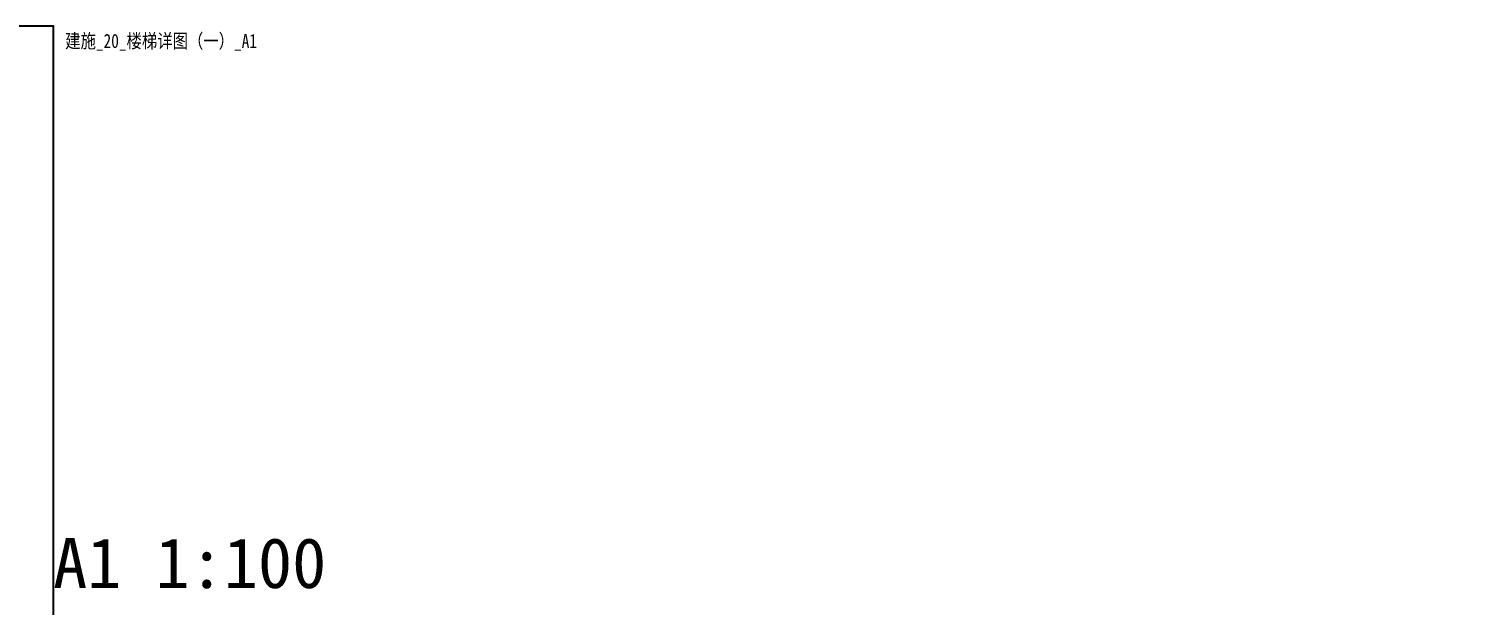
# Model space of a CAD drawing. Extents: x -518115 to 1124316, y -209821 to 1628073.
# Drawn here: x 946700 to 989480, y 25272 to 42511 of the extents above; entities that cross this region are included whole.
import ezdxf

# ---------------------------------------------------------------- set-up
doc = ezdxf.new("R2010")
doc.units = 0
doc.header["$LTSCALE"] = 1000
doc.header["$MEASUREMENT"] = 0
doc.layers.add('text', color=7, linetype='Continuous')
doc.layers.add('导图字', color=7, linetype='Continuous')
doc.layers.add('yichutu', color=7, linetype='Continuous', true_color=0xffffff, plot=False)
doc.styles.add('_TCH_LABEL', font='')
doc.styles.add('黑体', font='')
doc.styles.get('_TCH_LABEL').set_extended_font_data('SimHei')
doc.styles.get('黑体').set_extended_font_data('SimHei')

# ---------------------------------------------------------------- blocks, each defined once
blk = doc.blocks.new('yct-841-594-84100-59399.9999999999-100-1000.0')
at = {"layer": 'yichutu', "color": 7, "true_color": 0xffffff}
blk.add_lwpolyline([(0, 0), (0, 59400), (84100, 59400), (84100, 0)], close=True, dxfattribs=at)
at = {"layer": 'yichutu', "color": 7, "true_color": 0xffffff, "style": '_TCH_LABEL'}
blk.add_text('A1 1:100', height=3000, dxfattribs=at).set_placement((0, 61400))

msp = doc.modelspace()

# ---------------------------------------------------------------- linework, layer by layer
at = {"layer": 'text', "color": 2}
msp.add_lwpolyline([(947430.5, 24790.1), (916430.5, 24790.1), (916430.5, 42598.4), (947430.5, 42598.4)], close=True, dxfattribs=at)

# ---------------------------------------------------------------- block references
at = {"layer": 'yichutu', "xscale": 0.5, "yscale": 0.5, "zscale": 0.5}
msp.add_blockref('yct-841-594-84100-59399.9999999999-100-1000.0', (947430.5, -4909.9), dxfattribs=at)

# ---------------------------------------------------------------- texts
at = {"layer": '导图字', "color": 1, "style": '黑体', "width": 0.8}
msp.add_text('建施_20_楼梯详图（一）_A1', height=420.591, dxfattribs=at).set_placement((947791.3, 41932.6))

doc.saveas('drawing.dxf')
